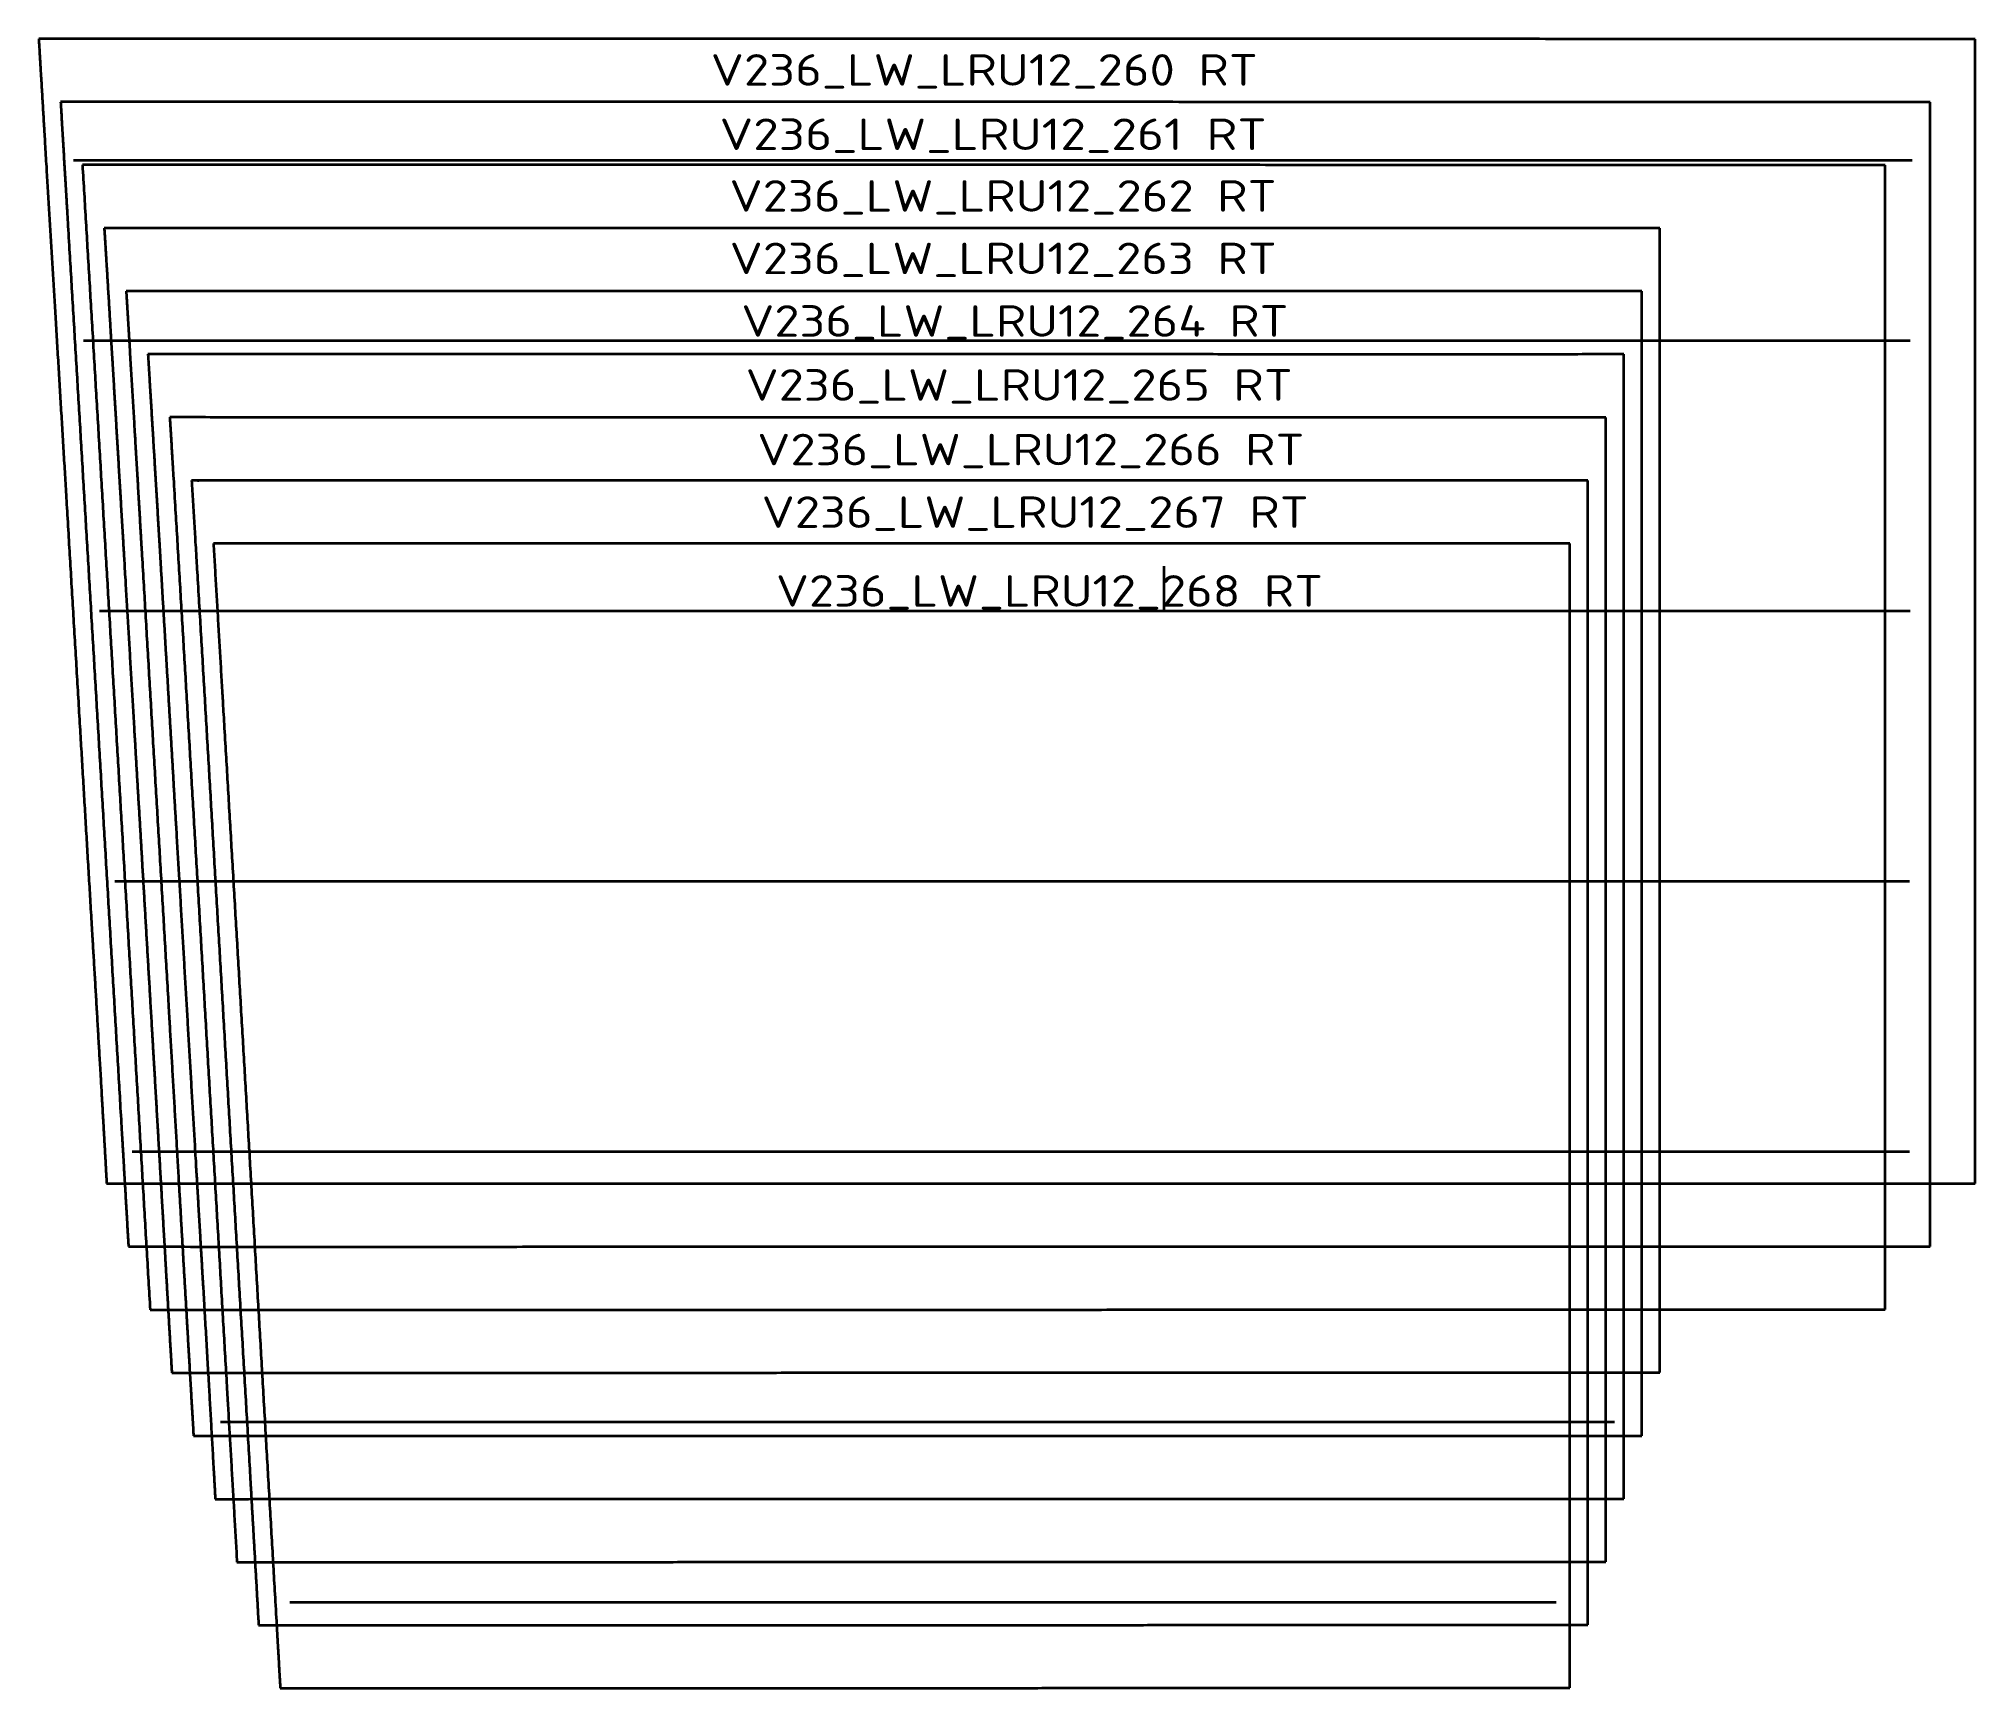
# Model space of a CAD drawing. Extents: x 94926 to 97074, y 25856 to 27687.
import ezdxf
from ezdxf.enums import TextEntityAlignment as Align

# ---------------------------------------------------------------- set-up
doc = ezdxf.new("R2010")
doc.units = 0
doc.layers.get('0').update_dxf_attribs({"lineweight": 13})
for name, color, linetype, lineweight in [('MARKERS', 7, 'Continuous', 13), ('OUTER', 7, 'Continuous', 13), ('ROSETTE', 7, 'Continuous', 13), ('STRATEGYPOINT', 7, 'Continuous', 13), ('TEXT', 7, 'Continuous', 13)]:
    doc.layers.add(name, color=color, linetype=linetype, lineweight=lineweight)
doc.styles.get("Standard").update_dxf_attribs({"font": 'isocp.shx'})

# ---------------------------------------------------------------- blocks, each defined once
blk = doc.blocks.new('V236_LW_LRU12_260 RT_TEXT_1')
at = {"layer": 'TEXT', "color": 14, "lineweight": 13, "width": 0.948757}
blk.add_text('V236_LW_LRU12_260 RT', height=35, dxfattribs=at).set_placement((-503.023438, 583.230164), (104.181152, 583.230164), align=Align.FIT)
blk = doc.blocks.new('29276884_INF_GF_HM_BI45_1000_54_CHORDWISE_V1_V236_LW_LRU12_260_R0_I30_DXF')
at = {"layer": 'OUTER', "color": 3, "lineweight": 35}
for points in [[(97074.3, 27686.4), (96644.6, 27686.4), (96214.8, 27686.4), (95785.1, 27686.6), (95355.4, 27686.7), (94925.6, 27686.7)], [(95001, 26416.2), (95415.7, 26416.3), (95830.3, 26416.3), (96245, 26416.2), (96659.6, 26416.3), (97074.3, 26416.4)]]:
    blk.add_open_spline(points, degree=5, dxfattribs=at)
for points, knots in [([(94925.6, 27686.7), (94927.5, 27655.5), (94932.2, 27575.1), (94943.9, 27381.7), (94956.5, 27173.6), (94971.4, 26919.5), (94984.7, 26696.7), (94995, 26522.9), (94998.4, 26462.2), (95001, 26416.2)], [0, 0, 0, 0, 0, 0, 156.619145, 402.674073, 968.573933, 1042.389007, 1272.760874, 1272.760874, 1272.760874, 1272.760874, 1272.760874, 1272.760874]), ([(97074.3, 26416.4), (97074.3, 26475), (97074.4, 26594.7), (97074.3, 26792.9), (97074.3, 27046.9), (97074.3, 27300.9), (97074.1, 27496.3), (97074.2, 27630.7), (97074.3, 27686.4)], [0, 0, 0, 0, 0, 0, 293.03534, 598.161369, 991.142635, 1270.007539, 1270.007539, 1270.007539, 1270.007539, 1270.007539, 1270.007539])]:
    blk.add_open_spline(points, degree=5, knots=knots, dxfattribs=at)
at = {"layer": 'ROSETTE', "color": 150, "lineweight": 35}
for p, q in [((96174.2, 27051.4), (96174.2, 27101.4)), ((96274.2, 27051.4), (96174.2, 27051.4))]:
    blk.add_line(p, q, dxfattribs=at)
at = {"layer": 'STRATEGYPOINT', "color": 7, "lineweight": 5}
blk.add_point((96174.2, 27051.4), dxfattribs=at)
at = {"layer": 'TEXT', "color": 7, "lineweight": 0}
blk.add_blockref('V236_LW_LRU12_260 RT_TEXT_1', (96174.2, 27051.4), dxfattribs=at)
blk = doc.blocks.new('V236_LW_LRU12_261 RT_TEXT_2')
at = {"layer": 'TEXT', "color": 14, "lineweight": 13, "width": 0.948757}
blk.add_text('V236_LW_LRU12_261 RT', height=35, dxfattribs=at).set_placement((-493.148438, 511.814117), (114.056152, 511.814117), align=Align.FIT)
blk = doc.blocks.new('29276884_INF_GF_HM_BI45_1000_54_CHORDWISE_V1_V236_LW_LRU12_261_R0_I30_DXF')
at = {"layer": 'OUTER', "color": 3, "lineweight": 35}
for points, knots in [([(97024.3, 27616.4), (96806, 27616.4), (96488.8, 27616.4), (96074, 27616.5), (95659.1, 27616.7), (95244.2, 27616.9), (95047.6, 27616.8), (94949.9, 27616.6)], [0, 0, 0, 0, 0, 0, 1091.283421, 1585.865499, 2074.394519, 2074.394519, 2074.394519, 2074.394519, 2074.394519, 2074.394519]), ([(94949.9, 27616.6), (94957.4, 27489.1), (94972.6, 27235), (94987.9, 26981), (95002.9, 26726.9), (95017.8, 26472.8), (95025.2, 26346.2)], [0, 0, 0, 0, 0, 0, 638.714654, 1272.674095, 1272.674095, 1272.674095, 1272.674095, 1272.674095, 1272.674095])]:
    blk.add_open_spline(points, degree=5, knots=knots, dxfattribs=at)
for points in [[(97024.3, 26346.4), (97024.4, 26600.4), (97024.2, 26854.4), (97024.1, 27108.4), (97024.5, 27362.4), (97024.3, 27616.4)], [(95025.2, 26346.2), (95425, 26345.9), (95824.8, 26346.5), (96224.7, 26346.4), (96624.5, 26346.3), (97024.3, 26346.4)]]:
    blk.add_open_spline(points, degree=5, dxfattribs=at)
at = {"layer": 'ROSETTE', "color": 150, "lineweight": 35}
for p, q in [((96174.2, 27051.4), (96174.2, 27101.4)), ((96274.2, 27051.4), (96174.2, 27051.4))]:
    blk.add_line(p, q, dxfattribs=at)
at = {"layer": 'STRATEGYPOINT', "color": 7, "lineweight": 5}
blk.add_point((96174.2, 27051.4), dxfattribs=at)
at = {"layer": 'TEXT', "color": 7, "lineweight": 0}
blk.add_blockref('V236_LW_LRU12_261 RT_TEXT_2', (96174.2, 27051.4), dxfattribs=at)
blk = doc.blocks.new('V236_LW_LRU12_262 RT_TEXT_3')
at = {"layer": 'TEXT', "color": 14, "lineweight": 13, "width": 0.948757}
blk.add_text('V236_LW_LRU12_262 RT', height=35, dxfattribs=at).set_placement((-482.1875, 443.351227), (125.01709, 443.351227), align=Align.FIT)
blk = doc.blocks.new('29276884_INF_GF_HM_BI45_1000_54_CHORDWISE_V1_V236_LW_LRU12_262_R0_I30_DXF')
at = {"layer": 'OUTER', "color": 3, "lineweight": 35}
for points in [[(96974.2, 27546.5), (96574.2, 27546.5), (96174.2, 27546.6), (95774.1, 27546.7), (95374.1, 27546.8), (94974.1, 27546.6)], [(94974.1, 27546.6), (94989.3, 27292.6), (95004.5, 27038.5), (95019.4, 26784.4), (95034.2, 26530.3), (95049.2, 26276.2)], [(96974.3, 26276.4), (96974.5, 26530.4), (96974.2, 26784.4), (96974.2, 27038.5), (96974.7, 27292.5), (96974.2, 27546.5)]]:
    blk.add_open_spline(points, degree=5, dxfattribs=at)
blk.add_open_spline([(95049.2, 26276.2), (95238.7, 26276.1), (95623.7, 26276), (96008.7, 26276.2), (96393.7, 26276.4), (96778.7, 26276.4), (96974.3, 26276.4)], degree=5, knots=[0, 0, 0, 0, 0, 0, 947.400165, 1925.061863, 1925.061863, 1925.061863, 1925.061863, 1925.061863, 1925.061863], dxfattribs=at)
at = {"layer": 'ROSETTE', "color": 150, "lineweight": 35}
for p, q in [((96174.2, 27051.4), (96174.2, 27101.4)), ((96274.2, 27051.4), (96174.2, 27051.4))]:
    blk.add_line(p, q, dxfattribs=at)
at = {"layer": 'STRATEGYPOINT', "color": 7, "lineweight": 5}
blk.add_point((96174.2, 27051.4), dxfattribs=at)
at = {"layer": 'TEXT', "color": 7, "lineweight": 0}
blk.add_blockref('V236_LW_LRU12_262 RT_TEXT_3', (96174.2, 27051.4), dxfattribs=at)
blk = doc.blocks.new('V236_LW_LRU12_263 RT_TEXT_4')
at = {"layer": 'TEXT', "color": 14, "lineweight": 13, "width": 0.948757}
blk.add_text('V236_LW_LRU12_263 RT', height=35, dxfattribs=at).set_placement((-481.992188, 374.048492), (125.212402, 374.048492), align=Align.FIT)
blk = doc.blocks.new('29276884_INF_GF_HM_BI45_1000_54_CHORDWISE_V1_V236_LW_LRU12_263_R0_I30_DXF')
at = {"layer": 'OUTER', "color": 3, "lineweight": 35}
for points, knots in [([(96724.4, 27476.5), (96550.6, 27476.4), (96205.4, 27476.4), (95860.2, 27476.8), (95515, 27476.2), (95169.8, 27476.8), (94998.3, 27476.6)], [0, 0, 0, 0, 0, 0, 868.657876, 1726.084074, 1726.084074, 1726.084074, 1726.084074, 1726.084074, 1726.084074]), ([(94998.3, 27476.6), (95000.3, 27444.3), (95005.3, 27363.6), (95012.8, 27236.9), (95020.3, 27110.1), (95031.7, 26917.5), (95041.2, 26757.1), (95051.4, 26583.6), (95058.8, 26456.3), (95066.2, 26329), (95069.7, 26267.6), (95073.3, 26206.1)], [0, 0, 0, 0, 0, 0, 161.817014, 403.877368, 634.930318, 634.930318, 964.99687, 964.99687, 1272.647987, 1272.647987, 1272.647987, 1272.647987, 1272.647987, 1272.647987])]:
    blk.add_open_spline(points, degree=5, knots=knots, dxfattribs=at)
for points in [[(96724.4, 26206.4), (96724.1, 26460.4), (96724.6, 26714.4), (96724.5, 26968.4), (96724.1, 27222.5), (96724.4, 27476.5)], [(95073.3, 26206.1), (95403.6, 26206.2), (95733.8, 26206.3), (96064, 26206.5), (96394.2, 26206.5), (96724.4, 26206.4)]]:
    blk.add_open_spline(points, degree=5, dxfattribs=at)
at = {"layer": 'ROSETTE', "color": 150, "lineweight": 35}
for p, q in [((96174.2, 27051.4), (96174.2, 27101.4)), ((96274.2, 27051.4), (96174.2, 27051.4))]:
    blk.add_line(p, q, dxfattribs=at)
at = {"layer": 'STRATEGYPOINT', "color": 7, "lineweight": 5}
blk.add_point((96174.2, 27051.4), dxfattribs=at)
at = {"layer": 'TEXT', "color": 7, "lineweight": 0}
blk.add_blockref('V236_LW_LRU12_263 RT_TEXT_4', (96174.2, 27051.4), dxfattribs=at)
blk = doc.blocks.new('V236_LW_LRU12_264 RT_TEXT_5')
at = {"layer": 'TEXT', "color": 14, "lineweight": 13, "width": 0.948757}
blk.add_text('V236_LW_LRU12_264 RT', height=35, dxfattribs=at).set_placement((-469.054688, 304.569977), (138.149902, 304.569977), align=Align.FIT)
blk = doc.blocks.new('29276884_INF_GF_HM_BI45_1000_54_CHORDWISE_V1_V236_LW_LRU12_264_R0_I30_DXF')
at = {"layer": 'OUTER', "color": 3, "lineweight": 35}
for points in [[(96704.3, 27406.4), (96368, 27406.5), (96031.6, 27406.5), (95695.3, 27406.5), (95358.9, 27406.6), (95022.6, 27406.6)], [(95097.4, 26136.1), (95418.8, 26136.5), (95740.2, 26135.8), (96061.6, 26136.5), (96383, 26136.4), (96704.4, 26136.4)]]:
    blk.add_open_spline(points, degree=5, dxfattribs=at)
for points, knots in [([(95022.6, 27406.6), (95026.6, 27342.1), (95032.3, 27247.2), (95039.7, 27119.8), (95054.8, 26865.7), (95069.8, 26611.6), (95080.8, 26422.1), (95089.9, 26262.8), (95097.4, 26136.1)], [0, 0, 0, 0, 0, 0, 323.20266, 475.202476, 638.055807, 1272.651348, 1272.651348, 1272.651348, 1272.651348, 1272.651348, 1272.651348]), ([(96704.4, 26136.4), (96704.5, 26265.2), (96704.5, 26519.2), (96704.3, 26773.2), (96704.5, 27027.2), (96704.5, 27281.3), (96704.3, 27406.4)], [0, 0, 0, 0, 0, 0, 644.092997, 1270.051891, 1270.051891, 1270.051891, 1270.051891, 1270.051891, 1270.051891])]:
    blk.add_open_spline(points, degree=5, knots=knots, dxfattribs=at)
at = {"layer": 'ROSETTE', "color": 150, "lineweight": 35}
for p, q in [((96174.2, 27051.4), (96174.2, 27101.4)), ((96274.2, 27051.4), (96174.2, 27051.4))]:
    blk.add_line(p, q, dxfattribs=at)
at = {"layer": 'STRATEGYPOINT', "color": 7, "lineweight": 5}
blk.add_point((96174.2, 27051.4), dxfattribs=at)
at = {"layer": 'TEXT', "color": 7, "lineweight": 0}
blk.add_blockref('V236_LW_LRU12_264 RT_TEXT_5', (96174.2, 27051.4), dxfattribs=at)
blk = doc.blocks.new('V236_LW_LRU12_265 RT_TEXT_6')
at = {"layer": 'TEXT', "color": 14, "lineweight": 13, "width": 0.948757}
blk.add_text('V236_LW_LRU12_265 RT', height=35, dxfattribs=at).set_placement((-464.304688, 233.569992), (142.899902, 233.569992), align=Align.FIT)
blk = doc.blocks.new('29276884_INF_GF_HM_BI45_1000_54_CHORDWISE_V1_V236_LW_LRU12_265_R0_I30_DXF')
at = {"layer": 'OUTER', "color": 3, "lineweight": 35}
for points in [[(96684.4, 27336.5), (96356.9, 27336.2), (96029.3, 27336.8), (95701.8, 27336.4), (95374.3, 27336.5), (95046.8, 27336.6)], [(96684.5, 26066.4), (96684.4, 26320.4), (96684.4, 26574.4), (96684.4, 26828.5), (96684.4, 27082.5), (96684.4, 27336.5)]]:
    blk.add_open_spline(points, degree=5, dxfattribs=at)
for points, knots in [([(95046.8, 27336.6), (95048.7, 27305.2), (95052.5, 27243.9), (95060.1, 27116.3), (95068.6, 26971.6), (95078, 26811.9), (95089.3, 26619.4), (95100.6, 26426.6), (95108.1, 26300.1), (95114.5, 26190.7), (95119.8, 26096.4), (95121.5, 26066.1)], [0, 0, 0, 0, 0, 0, 157.083983, 307.038938, 639.078078, 724.763723, 800.158944, 1121.050883, 1272.629624, 1272.629624, 1272.629624, 1272.629624, 1272.629624, 1272.629624]), ([(95121.5, 26066.1), (95278.6, 26066.2), (95515, 26066.2), (95827.6, 26066.3), (96140.2, 26066.3), (96452.8, 26066.2), (96608.3, 26066.3), (96684.5, 26066.4)], [0, 0, 0, 0, 0, 0, 785.448978, 1182.370141, 1562.990775, 1562.990775, 1562.990775, 1562.990775, 1562.990775, 1562.990775])]:
    blk.add_open_spline(points, degree=5, knots=knots, dxfattribs=at)
at = {"layer": 'ROSETTE', "color": 150, "lineweight": 35}
for p, q in [((96174.2, 27051.4), (96174.2, 27101.4)), ((96274.2, 27051.4), (96174.2, 27051.4))]:
    blk.add_line(p, q, dxfattribs=at)
at = {"layer": 'STRATEGYPOINT', "color": 7, "lineweight": 5}
blk.add_point((96174.2, 27051.4), dxfattribs=at)
at = {"layer": 'TEXT', "color": 7, "lineweight": 0}
blk.add_blockref('V236_LW_LRU12_265 RT_TEXT_6', (96174.2, 27051.4), dxfattribs=at)
blk = doc.blocks.new('V236_LW_LRU12_266 RT_TEXT_7')
at = {"layer": 'TEXT', "color": 14, "lineweight": 13, "width": 0.948757}
blk.add_text('V236_LW_LRU12_266 RT', height=35, dxfattribs=at).set_placement((-451.335938, 161.925461), (155.868652, 161.925461), align=Align.FIT)
blk = doc.blocks.new('29276884_INF_GF_HM_BI45_1000_54_CHORDWISE_V1_V236_LW_LRU12_266_R0_I30_DXF')
at = {"layer": 'OUTER', "color": 3, "lineweight": 35}
for points in [[(96664.4, 27266.5), (96345.7, 27266.5), (96027, 27266.2), (95708.4, 27267.1), (95389.7, 27266.1), (95071, 27266.6)], [(96664.5, 25996.4), (96664.8, 26250.4), (96664.4, 26504.4), (96664.3, 26758.4), (96664.4, 27012.5), (96664.4, 27266.5)], [(95145.6, 25996.1), (95449.3, 25996.2), (95753.1, 25996.2), (96056.9, 25996.3), (96360.7, 25996.3), (96664.5, 25996.4)]]:
    blk.add_open_spline(points, degree=5, dxfattribs=at)
blk.add_open_spline([(95071, 27266.6), (95074.8, 27204.6), (95090.1, 26950.5), (95104.9, 26696.4), (95119.7, 26442.3), (95134.5, 26188.2), (95145.6, 25996.1)], degree=5, knots=[0, 0, 0, 0, 0, 0, 310.557707, 1272.634978, 1272.634978, 1272.634978, 1272.634978, 1272.634978, 1272.634978], dxfattribs=at)
at = {"layer": 'ROSETTE', "color": 150, "lineweight": 35}
for p, q in [((96174.2, 27051.4), (96174.2, 27101.4)), ((96274.2, 27051.4), (96174.2, 27051.4))]:
    blk.add_line(p, q, dxfattribs=at)
at = {"layer": 'STRATEGYPOINT', "color": 7, "lineweight": 5}
blk.add_point((96174.2, 27051.4), dxfattribs=at)
at = {"layer": 'TEXT', "color": 7, "lineweight": 0}
blk.add_blockref('V236_LW_LRU12_266 RT_TEXT_7', (96174.2, 27051.4), dxfattribs=at)
blk = doc.blocks.new('V236_LW_LRU12_267 RT_TEXT_8')
at = {"layer": 'TEXT', "color": 14, "lineweight": 13, "width": 0.948757}
blk.add_text('V236_LW_LRU12_267 RT', height=35, dxfattribs=at).set_placement((-446.523438, 92.476234), (160.681152, 92.476234), align=Align.FIT)
blk = doc.blocks.new('29276884_INF_GF_HM_BI45_1000_54_CHORDWISE_V1_V236_LW_LRU12_267_R0_I30_DXF')
at = {"layer": 'OUTER', "color": 3, "lineweight": 35}
for points, knots in [([(96644.4, 27196.4), (96532.4, 27196.4), (96420.5, 27196.4), (96308.5, 27196.5), (96007.8, 27196.5), (95698, 27196.5), (95500.1, 27196.4), (95302.2, 27196.2), (95104.3, 27196.5), (95095.2, 27196.5)], [0, 0, 0, 0, 0, 0, 559.752874, 559.752874, 559.752874, 1503.569436, 1549.160714, 1549.160714, 1549.160714, 1549.160714, 1549.160714, 1549.160714]), ([(95095.2, 27196.5), (95101.1, 27101), (95116.2, 26846.9), (95130.8, 26592.8), (95145.7, 26338.7), (95160.7, 26084.7), (95169.6, 25926.1)], [0, 0, 0, 0, 0, 0, 478.518923, 1272.638589, 1272.638589, 1272.638589, 1272.638589, 1272.638589, 1272.638589])]:
    blk.add_open_spline(points, degree=5, knots=knots, dxfattribs=at)
for points in [[(96644.5, 25926.4), (96644.4, 26180.4), (96644.3, 26434.4), (96644.6, 26688.4), (96644.1, 26942.4), (96644.4, 27196.4)], [(95169.6, 25926.1), (95464.5, 25926.1), (95759.5, 25926.2), (96054.5, 25926.3), (96349.5, 25926.3), (96644.5, 25926.4)]]:
    blk.add_open_spline(points, degree=5, dxfattribs=at)
at = {"layer": 'ROSETTE', "color": 150, "lineweight": 35}
for p, q in [((96174.2, 27051.4), (96174.2, 27101.4)), ((96274.2, 27051.4), (96174.2, 27051.4))]:
    blk.add_line(p, q, dxfattribs=at)
at = {"layer": 'STRATEGYPOINT', "color": 7, "lineweight": 5}
blk.add_point((96174.2, 27051.4), dxfattribs=at)
at = {"layer": 'TEXT', "color": 7, "lineweight": 0}
blk.add_blockref('V236_LW_LRU12_267 RT_TEXT_8', (96174.2, 27051.4), dxfattribs=at)
blk = doc.blocks.new('V236_LW_LRU12_268 RT_TEXT_9')
at = {"layer": 'TEXT', "color": 14, "lineweight": 13, "width": 0.948757}
blk.add_text('V236_LW_LRU12_268 RT', height=35, dxfattribs=at).set_placement((-430.671875, 5.027018), (176.532715, 5.027018), align=Align.FIT)
blk = doc.blocks.new('29276884_INF_GF_HM_BI45_1000_54_CHORDWISE_V1_V236_LW_LRU12_268_R1_I4_DXF')
at = {"layer": 'MARKERS', "color": 5, "lineweight": 35}
for p, q in [((97004.2, 27551.4), (94964.2, 27551.4)), ((97002.2, 27351.4), (94975.2, 27351.4)), ((97002.2, 27051.4), (94993.2, 27051.4)), ((97001.2, 26751.4), (95010.2, 26751.4)), ((97001.2, 26451.4), (95029.2, 26451.4)), ((96674.2, 26151.4), (95127.2, 26151.4)), ((96609.2, 25951.4), (95204.2, 25951.4))]:
    blk.add_line(p, q, dxfattribs=at)
at = {"layer": 'OUTER', "color": 3, "lineweight": 35}
for points in [[(96624.4, 27126.4), (96323.4, 27126.6), (96022.4, 27126.6), (95721.4, 27126.5), (95420.4, 27126.5), (95119.5, 27126.5)], [(96624.5, 25856.4), (96624.4, 26110.4), (96624.3, 26364.4), (96624.3, 26618.4), (96624.4, 26872.4), (96624.4, 27126.4)], [(95193.6, 25856.1), (95479.8, 25856.1), (95766, 25856.3), (96052.2, 25856.4), (96338.3, 25856.5), (96624.5, 25856.4)]]:
    blk.add_open_spline(points, degree=5, dxfattribs=at)
blk.add_open_spline([(95119.5, 27126.5), (95130.6, 26936.8), (95145.7, 26682.7), (95160.7, 26428.7), (95175.1, 26174.6), (95189.9, 25920.5), (95193.6, 25856.1)], degree=5, knots=[0, 0, 0, 0, 0, 0, 949.97578, 1272.571898, 1272.571898, 1272.571898, 1272.571898, 1272.571898, 1272.571898], dxfattribs=at)
at = {"layer": 'ROSETTE', "color": 150, "lineweight": 35}
for p, q in [((96174.2, 27051.4), (96174.2, 27101.4)), ((96274.2, 27051.4), (96174.2, 27051.4))]:
    blk.add_line(p, q, dxfattribs=at)
at = {"layer": 'STRATEGYPOINT', "color": 7, "lineweight": 5}
blk.add_point((96174.2, 27051.4), dxfattribs=at)
at = {"layer": 'TEXT', "color": 7, "lineweight": 0}
blk.add_blockref('V236_LW_LRU12_268 RT_TEXT_9', (96174.2, 27051.4), dxfattribs=at)

msp = doc.modelspace()

# ---------------------------------------------------------------- block references
for name in ['29276884_INF_GF_HM_BI45_1000_54_CHORDWISE_V1_V236_LW_LRU12_260_R0_I30_DXF', '29276884_INF_GF_HM_BI45_1000_54_CHORDWISE_V1_V236_LW_LRU12_261_R0_I30_DXF', '29276884_INF_GF_HM_BI45_1000_54_CHORDWISE_V1_V236_LW_LRU12_268_R1_I4_DXF', '29276884_INF_GF_HM_BI45_1000_54_CHORDWISE_V1_V236_LW_LRU12_262_R0_I30_DXF', '29276884_INF_GF_HM_BI45_1000_54_CHORDWISE_V1_V236_LW_LRU12_263_R0_I30_DXF', '29276884_INF_GF_HM_BI45_1000_54_CHORDWISE_V1_V236_LW_LRU12_264_R0_I30_DXF', '29276884_INF_GF_HM_BI45_1000_54_CHORDWISE_V1_V236_LW_LRU12_265_R0_I30_DXF', '29276884_INF_GF_HM_BI45_1000_54_CHORDWISE_V1_V236_LW_LRU12_266_R0_I30_DXF', '29276884_INF_GF_HM_BI45_1000_54_CHORDWISE_V1_V236_LW_LRU12_267_R0_I30_DXF']:
    msp.add_blockref(name, (0, 0))

doc.saveas('drawing.dxf')
